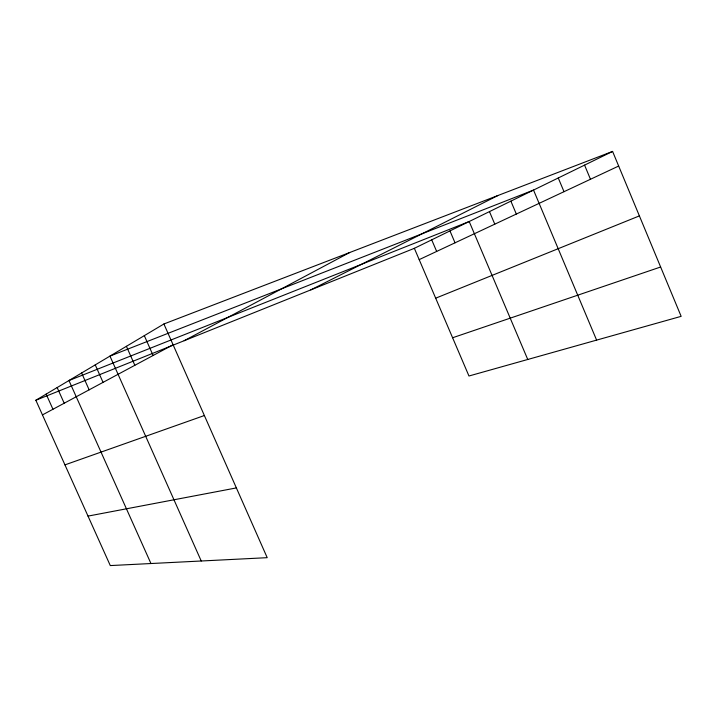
<?xml version="1.0" encoding="UTF-8"?>
<svg xmlns="http://www.w3.org/2000/svg" width="717" height="717" viewBox="0 0 717 717"><rect width="100%" height="100%" fill="white"/><g stroke="black" fill="none" stroke-linecap="round" stroke-linejoin="round"><path stroke-width="1.08" d="M163.906 323.976L267.208 557.674L110.293 565.579L35.85 400.247L163.906 323.976L612.587 151.421L681.15 316.349L468.963 376.004L414.354 248.324L612.587 151.421M42.446 414.901L173.093 344.76M184.126 340.736L349.672 252.536M310.793 289.892L497.912 195.526M419.194 259.626L618.663 166.048M435.685 298.182L639.394 215.898M35.85 400.247L414.354 248.324M64.951 464.876L204.381 415.528M452.606 337.752L660.635 267.002M88.021 516.106L236.377 487.918M57.163 387.547L64.198 403.223M46.148 394.108L52.959 409.255M81.613 372.983L89.15 389.833M150.955 563.526L68.949 380.53L469.196 221.517L527.748 359.477M201.235 560.999L109.961 356.098L533.529 190.077L596.616 340.118M95.244 364.872L103.051 382.358M144.314 335.637L153.115 355.489M126.407 346.311L134.841 365.294M449.971 230.919L455.035 242.812M431.715 239.845L436.662 251.434M489.469 211.605L494.784 224.161M510.88 201.145L516.33 214.051M584.57 165.125L590.476 179.268M558.265 177.977L564.01 191.69"/></g></svg>
